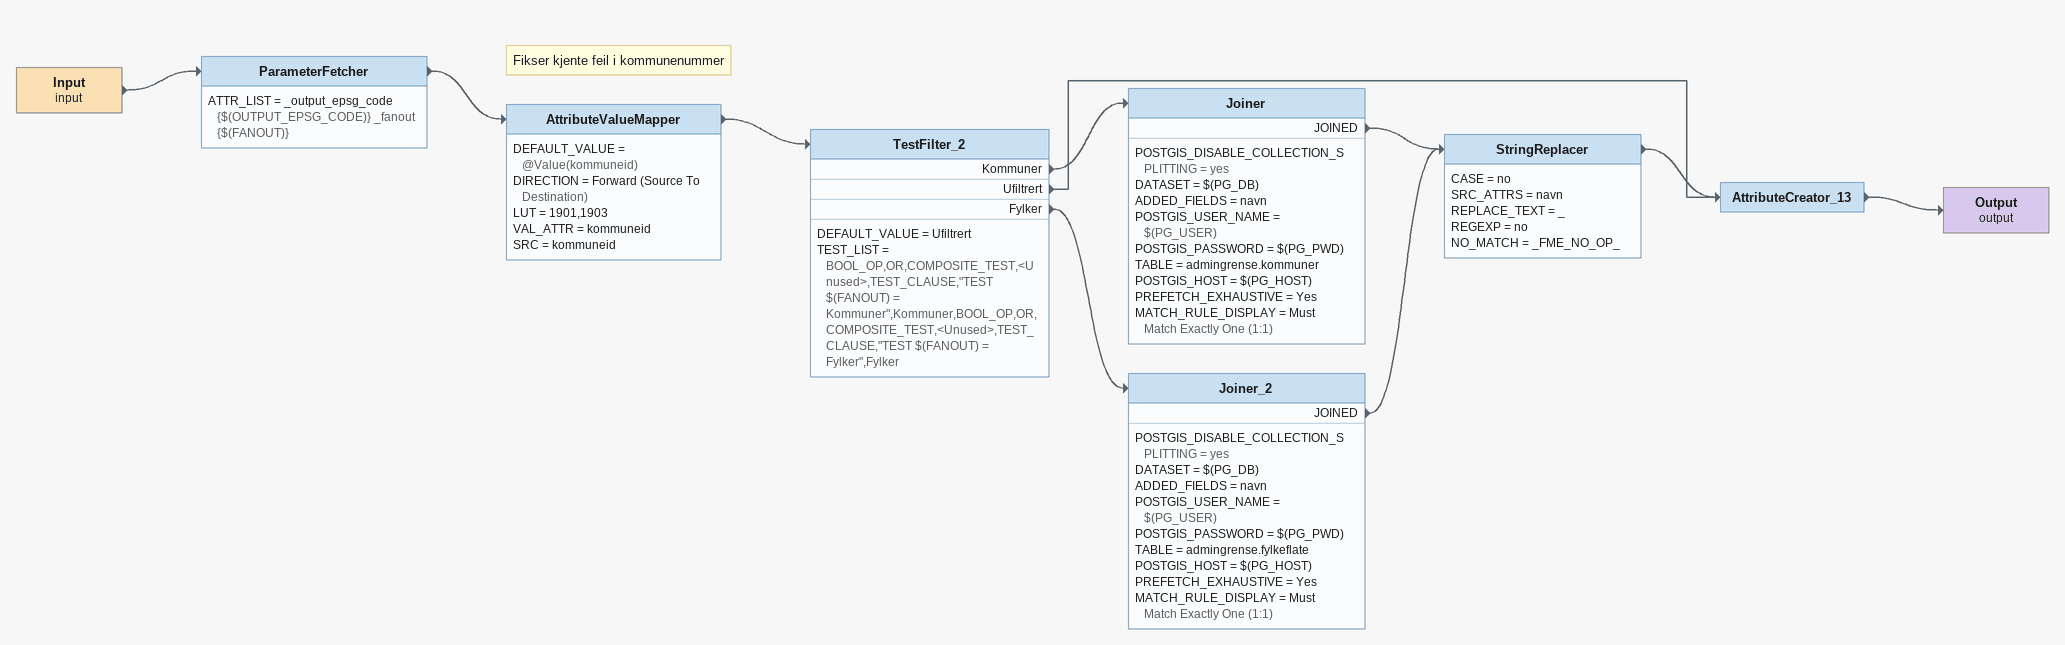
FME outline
Input (input)
    -> ParameterFetcher
ParameterFetcher
    ATTR_LIST = _output_epsg_code {$(OUTPUT_EPSG_CODE)} _fanout {$(FANOUT)}
    -> AttributeValueMapper
Note: Fikser kjente feil i kommunenummer
AttributeValueMapper
    DEFAULT_VALUE = @Value(kommuneid)
    DIRECTION = Forward (Source To Destination)
    LUT = 1901,1903
    VAL_ATTR = kommuneid
    SRC = kommuneid
    -> TestFilter_2
TestFilter_2
    DEFAULT_VALUE = Ufiltrert
    TEST_LIST = BOOL_OP,OR,COMPOSITE_TEST,<Unused>,TEST_CLAUSE,"TEST $(FANOUT) = Kommuner",Kommuner,BOOL_OP,OR,COMPOSITE_TEST,<Unused>,TEST_CLAUSE,"TEST $(FANOUT) = Fylker",Fylker
    Kommuner -> Joiner
    Ufiltrert -> AttributeCreator_13
    Fylker -> Joiner_2
Joiner
    POSTGIS_DISABLE_COLLECTION_SPLITTING = yes
    DATASET = $(PG_DB)
    ADDED_FIELDS = navn
    POSTGIS_USER_NAME = $(PG_USER)
    POSTGIS_PASSWORD = $(PG_PWD)
    TABLE = admingrense.kommuner
    POSTGIS_HOST = $(PG_HOST)
    PREFETCH_EXHAUSTIVE = Yes
    MATCH_RULE_DISPLAY = Must Match Exactly One (1:1)
    JOINED -> StringReplacer
Joiner_2
    POSTGIS_DISABLE_COLLECTION_SPLITTING = yes
    DATASET = $(PG_DB)
    ADDED_FIELDS = navn
    POSTGIS_USER_NAME = $(PG_USER)
    POSTGIS_PASSWORD = $(PG_PWD)
    TABLE = admingrense.fylkeflate
    POSTGIS_HOST = $(PG_HOST)
    PREFETCH_EXHAUSTIVE = Yes
    MATCH_RULE_DISPLAY = Must Match Exactly One (1:1)
    JOINED -> StringReplacer
StringReplacer
    CASE = no
    SRC_ATTRS = navn
    REPLACE_TEXT = _
    REGEXP = no
    NO_MATCH = _FME_NO_OP_
    -> AttributeCreator_13
AttributeCreator_13
    -> Output (output)
Output (output)
